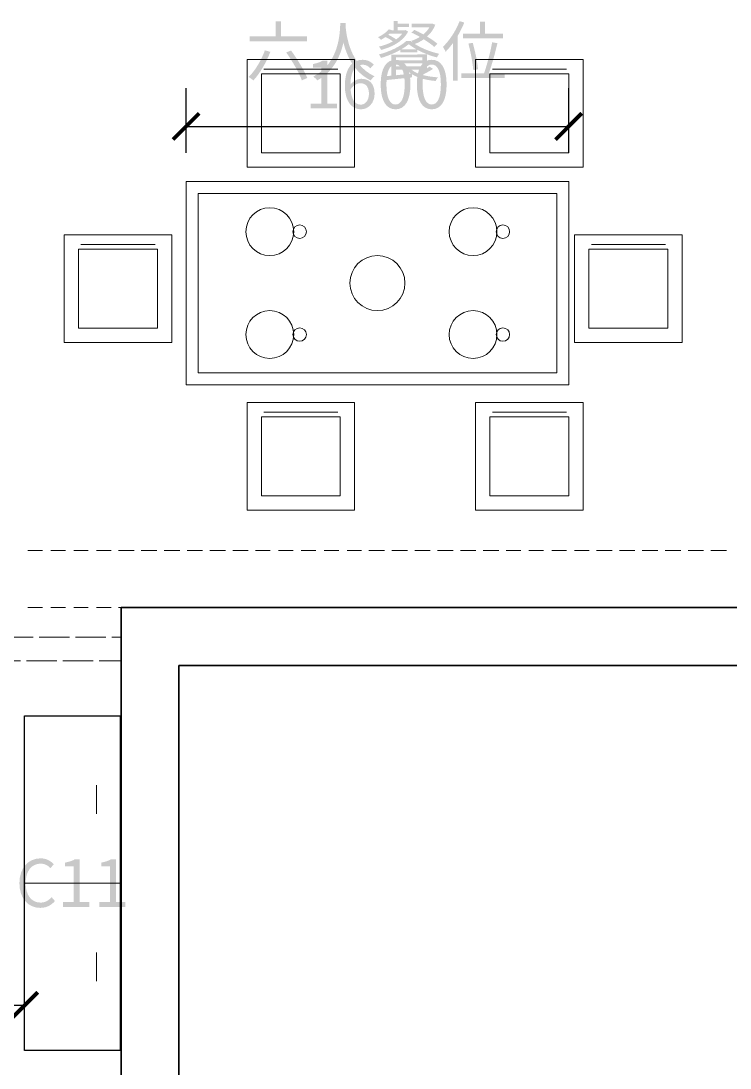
# Model space of a CAD drawing. Header units: millimetres. Extents: x -4600 to 229000, y -4300 to 19460.
# Drawn here: x 50011 to 52976, y 2445 to 6823 of the extents above; entities that cross this region are included whole.
import ezdxf

# ---------------------------------------------------------------- set-up
doc = ezdxf.new("R2010")
doc.units = ezdxf.units.MM
doc.header["$LTSCALE"] = 100
doc.linetypes.add('DASHED', pattern=[1.524, 1.27, -0.254])
for name, color, linetype, lineweight in [('A-CABINET', 32, 'Continuous', 25), ('A-DIMS', 7, 'Continuous', 13), ('A-EX-BEAM', 8, 'Continuous', 13), ('A-EX-OPENING', 8, 'DASHED', 13), ('A-EX-SERVICE', 6, 'Continuous', 13), ('A-EX-WALL', 7, 'Continuous', 35), ('A-FURN', 7, 'Continuous', 18), ('A-TEXT', 7, 'Continuous', 18), ('R2-DETAIL', 7, 'Continuous', 13)]:
    doc.layers.add(name, color=color, linetype=linetype, lineweight=lineweight)

# ---------------------------------------------------------------- blocks, each defined once
blk = doc.blocks.new('SOURCE_PROPOSED')
at = {"layer": 'A-EX-BEAM'}
for p, q in [((10040.1, 2809.2), (10101.2, 2809.2)), ((10135.6, 2809.2), (10196.8, 2809.2)), ((10231.2, 2809.2), (10292.4, 2809.2)), ((10326.8, 2809.2), (10387.9, 2809.2)), ((10418.5, 2809.2), (10483.5, 2809.2)), ((10514.1, 2809.2), (10579.1, 2809.2)), ((10609.7, 2809.2), (10674.7, 2809.2)), ((10705.3, 2809.2), (10770.3, 2809.2)), ((10800.9, 2809.2), (10865.8, 2809.2)), ((10896.4, 2809.2), (10961.4, 2809.2)), ((10992, 2809.2), (11053.2, 2809.2)), ((11087.6, 2809.2), (11148.8, 2809.2)), ((11183.2, 2809.2), (11244.3, 2809.2)), ((11278.8, 2809.2), (11339.9, 2809.2)), ((11374.3, 2809.2), (11435.5, 2809.2)), ((11466.1, 2809.2), (11531.1, 2809.2)), ((11561.7, 2809.2), (11626.7, 2809.2)), ((11657.3, 2809.2), (11722.2, 2809.2)), ((11752.8, 2809.2), (11817.8, 2809.2)), ((11848.4, 2809.2), (11913.4, 2809.2)), ((11944, 2809.2), (12009, 2809.2)), ((12039.6, 2809.2), (12100.7, 2809.2)), ((12135.2, 2809.2), (12196.3, 2809.2)), ((12230.7, 2809.2), (12291.9, 2809.2)), ((12326.3, 2809.2), (12387.5, 2809.2)), ((12418.1, 2809.2), (12483.1, 2809.2)), ((12513.7, 2809.2), (12578.6, 2809.2)), ((12609.2, 2809.2), (12674.2, 2809.2)), ((12704.8, 2809.2), (12769.8, 2809.2)), ((12800.4, 2809.2), (12865.4, 2809.2)), ((12896, 2809.2), (12961, 2809.2)), ((10040.1, 2570.8), (10101.2, 2570.8)), ((10135.6, 2570.8), (10196.8, 2570.8)), ((10231.2, 2570.8), (10292.4, 2570.8)), ((10326.8, 2570.8), (10387.9, 2570.8)), ((10418.5, 2570.8), (10483.5, 2570.8)), ((10514.1, 2570.8), (10579.1, 2570.8)), ((10609.7, 2570.8), (10674.7, 2570.8)), ((10705.3, 2570.8), (10770.3, 2570.8)), ((10800.9, 2570.8), (10865.8, 2570.8)), ((10896.4, 2570.8), (10961.4, 2570.8)), ((10992, 2570.8), (11053.2, 2570.8)), ((11087.6, 2570.8), (11148.8, 2570.8)), ((11183.2, 2570.8), (11244.3, 2570.8)), ((11278.8, 2570.8), (11339.9, 2570.8)), ((11374.3, 2570.8), (11435.5, 2570.8)), ((11466.1, 2570.8), (11531.1, 2570.8)), ((11561.7, 2570.8), (11626.7, 2570.8)), ((11657.3, 2570.8), (11722.2, 2570.8)), ((11752.8, 2570.8), (11817.8, 2570.8)), ((11848.4, 2570.8), (11913.4, 2570.8)), ((11944, 2570.8), (12009, 2570.8)), ((12039.6, 2570.8), (12100.7, 2570.8)), ((12135.2, 2570.8), (12196.3, 2570.8)), ((12230.7, 2570.8), (12291.9, 2570.8)), ((12326.3, 2570.8), (12387.5, 2570.8)), ((12418.1, 2570.8), (12483.1, 2570.8)), ((12513.7, 2570.8), (12578.6, 2570.8)), ((12609.2, 2570.8), (12674.2, 2570.8)), ((12704.8, 2570.8), (12769.8, 2570.8)), ((12800.4, 2570.8), (12865.4, 2570.8)), ((12896, 2570.8), (12961, 2570.8))]:
    blk.add_line(p, q, dxfattribs=at)
at = {"layer": 'A-EX-OPENING'}
for p, q in [((9172.2, 2447.1), (10430, 2447.1)), ((9271.6, 2347.6), (10430, 2347.6))]:
    blk.add_line(p, q, dxfattribs=at)
at = {"layer": 'A-EX-SERVICE'}
for p, q in [((10040.1, 2809.2), (10101.2, 2809.2)), ((10135.6, 2809.2), (10196.8, 2809.2)), ((10231.2, 2809.2), (10292.4, 2809.2)), ((10326.8, 2809.2), (10387.9, 2809.2)), ((10418.5, 2809.2), (10483.5, 2809.2)), ((10514.1, 2809.2), (10579.1, 2809.2)), ((10609.7, 2809.2), (10674.7, 2809.2)), ((10705.3, 2809.2), (10770.3, 2809.2)), ((10800.9, 2809.2), (10865.8, 2809.2)), ((10896.4, 2809.2), (10961.4, 2809.2)), ((10992, 2809.2), (11053.2, 2809.2)), ((11087.6, 2809.2), (11148.8, 2809.2)), ((11183.2, 2809.2), (11244.3, 2809.2)), ((11278.8, 2809.2), (11339.9, 2809.2)), ((11374.3, 2809.2), (11435.5, 2809.2)), ((11466.1, 2809.2), (11531.1, 2809.2)), ((11561.7, 2809.2), (11626.7, 2809.2)), ((11657.3, 2809.2), (11722.2, 2809.2)), ((11752.8, 2809.2), (11817.8, 2809.2)), ((11848.4, 2809.2), (11913.4, 2809.2)), ((11944, 2809.2), (12009, 2809.2)), ((12039.6, 2809.2), (12100.7, 2809.2)), ((12135.2, 2809.2), (12196.3, 2809.2)), ((12230.7, 2809.2), (12291.9, 2809.2)), ((12326.3, 2809.2), (12387.5, 2809.2)), ((12418.1, 2809.2), (12483.1, 2809.2)), ((12513.7, 2809.2), (12578.6, 2809.2)), ((12609.2, 2809.2), (12674.2, 2809.2)), ((12704.8, 2809.2), (12769.8, 2809.2)), ((12800.4, 2809.2), (12865.4, 2809.2)), ((12896, 2809.2), (12961, 2809.2)), ((10040.1, 2570.8), (10101.2, 2570.8)), ((10135.6, 2570.8), (10196.8, 2570.8)), ((10231.2, 2570.8), (10292.4, 2570.8)), ((10326.8, 2570.8), (10387.9, 2570.8)), ((10418.5, 2570.8), (10483.5, 2570.8)), ((10514.1, 2570.8), (10579.1, 2570.8)), ((10609.7, 2570.8), (10674.7, 2570.8)), ((10705.3, 2570.8), (10770.3, 2570.8)), ((10800.9, 2570.8), (10865.8, 2570.8)), ((10896.4, 2570.8), (10961.4, 2570.8)), ((10992, 2570.8), (11053.2, 2570.8)), ((11087.6, 2570.8), (11148.8, 2570.8)), ((11183.2, 2570.8), (11244.3, 2570.8)), ((11278.8, 2570.8), (11339.9, 2570.8)), ((11374.3, 2570.8), (11435.5, 2570.8)), ((11466.1, 2570.8), (11531.1, 2570.8)), ((11561.7, 2570.8), (11626.7, 2570.8)), ((11657.3, 2570.8), (11722.2, 2570.8)), ((11752.8, 2570.8), (11817.8, 2570.8)), ((11848.4, 2570.8), (11913.4, 2570.8)), ((11944, 2570.8), (12009, 2570.8)), ((12039.6, 2570.8), (12100.7, 2570.8)), ((12135.2, 2570.8), (12196.3, 2570.8)), ((12230.7, 2570.8), (12291.9, 2570.8)), ((12326.3, 2570.8), (12387.5, 2570.8)), ((12418.1, 2570.8), (12483.1, 2570.8)), ((12513.7, 2570.8), (12578.6, 2570.8)), ((12609.2, 2570.8), (12674.2, 2570.8)), ((12704.8, 2570.8), (12769.8, 2570.8)), ((12800.4, 2570.8), (12865.4, 2570.8)), ((12896, 2570.8), (12961, 2570.8))]:
    blk.add_line(p, q, dxfattribs=at)
at = {"layer": 'A-EX-WALL'}
for p, q in [((10430, 2470), (10430, 2570.8)), ((10430, 2570.8), (14020, 2570.8)), ((10430, 2470), (10430, 0)), ((14257, 2328.5), (10670.9, 2328.5)), ((10670.9, 2328.5), (10670.9, -240.9))]:
    blk.add_line(p, q, dxfattribs=at)
blk = doc.blocks.new('FURNITURE_DESIGN')
at = {"layer": 'A-TEXT'}
for points in [[(11075.9, 5021.3), (11075.9, 4958.3), (10967.8, 4958.3), (10967.8, 4937.3), (11207.6, 4937.3), (11207.6, 4958.3), (11097.7, 4958.3), (11097.7, 5021.3), (11075.9, 5021.3)], [(11859.5, 4969), (11859.5, 4949.6), (12026.2, 4949.6), (12026.2, 4969), (11950.9, 4969), (11950.9, 5019.4), (11930.4, 5019.4), (11930.4, 4969), (11859.5, 4969)]]:
    blk.add_hatch(color=256, dxfattribs=at).paths.add_polyline_path(points)
h = blk.add_hatch(color=256, dxfattribs=at)
edge = h.paths.add_edge_path()
edge.add_spline(control_points=[(11346.2, 5014.2), (11344.6, 4978.2), (11344.6, 4847), (11233, 4790)], knot_values=[0, 0, 0, 0, 1, 1, 1, 1], degree=3, periodic=0)
edge.add_spline(control_points=[(11233, 4790), (11239.6, 4785.6), (11246.1, 4779.3), (11249.7, 4774.1)], knot_values=[0, 0, 0, 0, 1, 1, 1, 1], degree=3, periodic=0)
edge.add_spline(control_points=[(11249.7, 4774.1), (11319.2, 4811.8), (11347.3, 4877.8), (11359.3, 4932.9)], knot_values=[0, 0, 0, 0, 1, 1, 1, 1], degree=3, periodic=0)
edge.add_spline(control_points=[(11359.3, 4932.9), (11372.7, 4877.8), (11403.3, 4808), (11473.7, 4774.1)], knot_values=[0, 0, 0, 0, 1, 1, 1, 1], degree=3, periodic=0)
edge.add_spline(control_points=[(11473.7, 4774.1), (11476.9, 4779.6), (11483.2, 4786.7), (11489.5, 4791.3)], knot_values=[0, 0, 0, 0, 1, 1, 1, 1], degree=3, periodic=0)
edge.add_spline(control_points=[(11489.5, 4791.3), (11385.3, 4838.8), (11370.8, 4966.8), (11368.3, 5002)], knot_values=[0, 0, 0, 0, 1, 1, 1, 1], degree=3, periodic=0)
edge.add_line((11368.3, 5002), (11369.2, 5014.2))
edge.add_line((11369.2, 5014.2), (11346.2, 5014.2))
h = blk.add_hatch(color=256, dxfattribs=at)
edge = h.paths.add_edge_path()
edge.add_spline(control_points=[(11643.9, 4974.4), (11655.1, 4969), (11667.1, 4962.7), (11678.9, 4955.9)], knot_values=[0, 0, 0, 0, 1, 1, 1, 1], degree=3, periodic=0)
edge.add_spline(control_points=[(11678.9, 4955.9), (11667.7, 4948.8), (11655.4, 4943.3), (11643.1, 4939.5)], knot_values=[0, 0, 0, 0, 1, 1, 1, 1], degree=3, periodic=0)
edge.add_spline(control_points=[(11643.1, 4939.5), (11645, 4937.6), (11647.2, 4934.8), (11649.1, 4932.1)], knot_values=[0, 0, 0, 0, 1, 1, 1, 1], degree=3, periodic=0)
edge.add_line((11649.1, 4932.1), (11639.6, 4939.5))
edge.add_line((11639.6, 4939.5), (11622.6, 4939.5))
edge.add_spline(control_points=[(11622.6, 4939.5), (11599.2, 4916.6), (11553.6, 4894.7), (11507.5, 4882.5)], knot_values=[0, 0, 0, 0, 1, 1, 1, 1], degree=3, periodic=0)
edge.add_spline(control_points=[(11507.5, 4882.5), (11510.8, 4878.4), (11514.9, 4872.1), (11516.5, 4868)], knot_values=[0, 0, 0, 0, 1, 1, 1, 1], degree=3, periodic=0)
edge.add_spline(control_points=[(11516.5, 4868), (11545.2, 4876.5), (11574.1, 4888.5), (11597.5, 4901.8)], knot_values=[0, 0, 0, 0, 1, 1, 1, 1], degree=3, periodic=0)
edge.add_line((11597.5, 4901.8), (11597.5, 4891.7))
edge.add_line((11597.5, 4891.7), (11668.5, 4891.7))
edge.add_line((11668.5, 4891.7), (11668.5, 4901.8))
edge.add_spline(control_points=[(11668.5, 4901.8), (11694.1, 4888.2), (11723.9, 4876.7), (11750.1, 4870.2)], knot_values=[0, 0, 0, 0, 1, 1, 1, 1], degree=3, periodic=0)
edge.add_spline(control_points=[(11750.1, 4870.2), (11752.2, 4874.5), (11756.3, 4881.4), (11759.9, 4885.5)], knot_values=[0, 0, 0, 0, 1, 1, 1, 1], degree=3, periodic=0)
edge.add_spline(control_points=[(11759.9, 4885.5), (11725.8, 4892.8), (11687.6, 4907.3), (11657.8, 4926.4)], knot_values=[0, 0, 0, 0, 1, 1, 1, 1], degree=3, periodic=0)
edge.add_spline(control_points=[(11657.8, 4926.4), (11670.7, 4931.3), (11683.5, 4937.8), (11695, 4946)], knot_values=[0, 0, 0, 0, 1, 1, 1, 1], degree=3, periodic=0)
edge.add_spline(control_points=[(11695, 4946), (11713, 4934.8), (11729.1, 4923.4), (11739.4, 4913.8)], knot_values=[0, 0, 0, 0, 1, 1, 1, 1], degree=3, periodic=0)
edge.add_line((11739.4, 4913.8), (11752.2, 4927.2))
edge.add_spline(control_points=[(11752.2, 4927.2), (11741.9, 4936.5), (11726.3, 4947.1), (11709.1, 4957.5)], knot_values=[0, 0, 0, 0, 1, 1, 1, 1], degree=3, periodic=0)
edge.add_spline(control_points=[(11709.1, 4957.5), (11723.6, 4970.6), (11735.9, 4987), (11743.2, 5006.6)], knot_values=[0, 0, 0, 0, 1, 1, 1, 1], degree=3, periodic=0)
edge.add_line((11743.2, 5006.6), (11731.2, 5011.8))
edge.add_line((11731.2, 5011.8), (11728.2, 5011))
edge.add_line((11728.2, 5011), (11644.5, 5011))
edge.add_line((11644.5, 5011), (11644.5, 4996))
edge.add_line((11644.5, 4996), (11719, 4996))
edge.add_spline(control_points=[(11719, 4996), (11712.4, 4984.8), (11703.7, 4975), (11693.6, 4966.5)], knot_values=[0, 0, 0, 0, 1, 1, 1, 1], degree=3, periodic=0)
edge.add_spline(control_points=[(11693.6, 4966.5), (11680.8, 4973.6), (11667.7, 4980.1), (11655.7, 4985.6)], knot_values=[0, 0, 0, 0, 1, 1, 1, 1], degree=3, periodic=0)
edge.add_line((11655.7, 4985.6), (11643.9, 4974.4))
edge = h.paths.add_edge_path(flags=0)
edge.add_spline(control_points=[(11548.7, 4987.8), (11538.6, 4974.7), (11521.4, 4963), (11504, 4954.8)], knot_values=[0, 0, 0, 0, 1, 1, 1, 1], degree=3, periodic=0)
edge.add_spline(control_points=[(11504, 4954.8), (11507.8, 4952.3), (11514, 4946.9), (11516.5, 4943.9)], knot_values=[0, 0, 0, 0, 1, 1, 1, 1], degree=3, periodic=0)
edge.add_spline(control_points=[(11516.5, 4943.9), (11522.8, 4947.1), (11529.1, 4951.2), (11535.1, 4955.6)], knot_values=[0, 0, 0, 0, 1, 1, 1, 1], degree=3, periodic=0)
edge.add_spline(control_points=[(11535.1, 4955.6), (11546, 4950.4), (11558, 4943.3), (11566.4, 4937.3)], knot_values=[0, 0, 0, 0, 1, 1, 1, 1], degree=3, periodic=0)
edge.add_spline(control_points=[(11566.4, 4937.3), (11548.2, 4927.2), (11527.7, 4919.8), (11507.5, 4915.5)], knot_values=[0, 0, 0, 0, 1, 1, 1, 1], degree=3, periodic=0)
edge.add_spline(control_points=[(11507.5, 4915.5), (11510.8, 4911.9), (11515.1, 4905.7), (11517.1, 4901.6)], knot_values=[0, 0, 0, 0, 1, 1, 1, 1], degree=3, periodic=0)
edge.add_spline(control_points=[(11517.1, 4901.6), (11562.3, 4913.3), (11609.3, 4937.3), (11630, 4978.2)], knot_values=[0, 0, 0, 0, 1, 1, 1, 1], degree=3, periodic=0)
edge.add_line((11630, 4978.2), (11618.8, 4984.5))
edge.add_line((11618.8, 4984.5), (11615.6, 4983.7))
edge.add_line((11615.6, 4983.7), (11586.6, 4983.7))
edge.add_line((11586.6, 4983.7), (11586.6, 4997.3))
edge.add_line((11586.6, 4997.3), (11633.6, 4997.3))
edge.add_line((11633.6, 4997.3), (11633.6, 5011))
edge.add_line((11633.6, 5011), (11586.6, 5011))
edge.add_line((11586.6, 5011), (11586.6, 5022.7))
edge.add_line((11586.6, 5022.7), (11569.2, 5022.7))
edge.add_line((11569.2, 5022.7), (11569.2, 4983.7))
edge.add_line((11569.2, 4983.7), (11562.9, 4983.7))
edge.add_line((11562.9, 4983.7), (11548.7, 4987.8))
edge = h.paths.add_edge_path(flags=0)
edge.add_spline(control_points=[(11605.5, 4970), (11598.6, 4960.8), (11589.9, 4952.6), (11579.8, 4945.5)], knot_values=[0, 0, 0, 0, 1, 1, 1, 1], degree=3, periodic=0)
edge.add_spline(control_points=[(11579.8, 4945.5), (11571.3, 4952), (11558.3, 4959.4), (11546.5, 4964.6)], knot_values=[0, 0, 0, 0, 1, 1, 1, 1], degree=3, periodic=0)
edge.add_line((11546.5, 4964.6), (11552.2, 4970))
edge.add_line((11552.2, 4970), (11605.5, 4970))
edge = h.paths.add_edge_path(flags=0)
edge.add_spline(control_points=[(11632.2, 4925.6), (11641.2, 4918.2), (11652.1, 4911.1), (11664.1, 4904.3)], knot_values=[0, 0, 0, 0, 1, 1, 1, 1], degree=3, periodic=0)
edge.add_line((11664.1, 4904.3), (11601.9, 4904.3))
edge.add_spline(control_points=[(11601.9, 4904.3), (11613.6, 4911.1), (11624, 4918.5), (11632.2, 4925.6)], knot_values=[0, 0, 0, 0, 1, 1, 1, 1], degree=3, periodic=0)
h = blk.add_hatch(color=256, dxfattribs=at)
edge = h.paths.add_edge_path()
edge.add_spline(control_points=[(11845.3, 5021.9), (11829.2, 4980.7), (11802.7, 4940.3), (11775.2, 4914.4)], knot_values=[0, 0, 0, 0, 1, 1, 1, 1], degree=3, periodic=0)
edge.add_spline(control_points=[(11775.2, 4914.4), (11778.7, 4909.5), (11784.7, 4898.8), (11786.6, 4893.9)], knot_values=[0, 0, 0, 0, 1, 1, 1, 1], degree=3, periodic=0)
edge.add_spline(control_points=[(11786.6, 4893.9), (11797, 4904.3), (11807.1, 4916.3), (11816.9, 4929.7)], knot_values=[0, 0, 0, 0, 1, 1, 1, 1], degree=3, periodic=0)
edge.add_line((11816.9, 4929.7), (11816.9, 4772.5))
edge.add_line((11816.9, 4772.5), (11836.6, 4772.5))
edge.add_line((11836.6, 4772.5), (11836.6, 4959.4))
edge.add_spline(control_points=[(11836.6, 4959.4), (11847.2, 4977.4), (11857, 4996.5), (11864.7, 5015.9)], knot_values=[0, 0, 0, 0, 1, 1, 1, 1], degree=3, periodic=0)
edge.add_line((11864.7, 5015.9), (11845.3, 5021.9))
h = blk.add_hatch(color=256, dxfattribs=at)
edge = h.paths.add_edge_path()
edge.add_line((11852.7, 4803.9), (11852.7, 4784.5))
edge.add_line((11852.7, 4784.5), (12033, 4784.5))
edge.add_line((12033, 4784.5), (12033, 4803.9))
edge.add_line((12033, 4803.9), (11967.3, 4803.9))
edge.add_spline(control_points=[(11967.3, 4803.9), (11979.8, 4838), (11994, 4889.3), (12003.5, 4929.7)], knot_values=[0, 0, 0, 0, 1, 1, 1, 1], degree=3, periodic=0)
edge.add_line((12003.5, 4929.7), (11981.4, 4933.5))
edge.add_spline(control_points=[(11981.4, 4933.5), (11974.4, 4894.2), (11959.9, 4838.5), (11947.3, 4803.9)], knot_values=[0, 0, 0, 0, 1, 1, 1, 1], degree=3, periodic=0)
edge.add_line((11947.3, 4803.9), (11852.7, 4803.9))
edge = h.paths.add_edge_path(flags=0)
edge.add_spline(control_points=[(11881.9, 4928), (11891.9, 4891.7), (11900.4, 4844.3), (11902.3, 4816.7)], knot_values=[0, 0, 0, 0, 1, 1, 1, 1], degree=3, periodic=0)
edge.add_line((11902.3, 4816.7), (11922.2, 4821.1))
edge.add_spline(control_points=[(11922.2, 4821.1), (11920.1, 4848.1), (11910.5, 4895), (11900.1, 4931.3)], knot_values=[0, 0, 0, 0, 1, 1, 1, 1], degree=3, periodic=0)
edge.add_line((11900.1, 4931.3), (11881.9, 4928))
h = blk.add_hatch(color=256, dxfattribs=at)
edge = h.paths.add_edge_path()
edge.add_spline(control_points=[(11030.8, 4899.6), (11015.6, 4857.6), (10990.4, 4815.1), (10962.9, 4788.3)], knot_values=[0, 0, 0, 0, 1, 1, 1, 1], degree=3, periodic=0)
edge.add_spline(control_points=[(10962.9, 4788.3), (10968.3, 4785.1), (10978.4, 4778), (10982.8, 4774.1)], knot_values=[0, 0, 0, 0, 1, 1, 1, 1], degree=3, periodic=0)
edge.add_spline(control_points=[(10982.8, 4774.1), (11009.8, 4803.1), (11036.3, 4848.1), (11053.7, 4893.6)], knot_values=[0, 0, 0, 0, 1, 1, 1, 1], degree=3, periodic=0)
edge.add_line((11053.7, 4893.6), (11030.8, 4899.6))
h = blk.add_hatch(color=256, dxfattribs=at)
edge = h.paths.add_edge_path()
edge.add_spline(control_points=[(11120.1, 4890.9), (11146, 4854.4), (11174.6, 4804.7), (11185.5, 4774.4)], knot_values=[0, 0, 0, 0, 1, 1, 1, 1], degree=3, periodic=0)
edge.add_line((11185.5, 4774.4), (11208.2, 4784.2))
edge.add_spline(control_points=[(11208.2, 4784.2), (11195.9, 4815.3), (11166.4, 4863.4), (11140.2, 4899.1)], knot_values=[0, 0, 0, 0, 1, 1, 1, 1], degree=3, periodic=0)
edge.add_line((11140.2, 4899.1), (11120.1, 4890.9))
h = blk.add_hatch(color=256, dxfattribs=at)
edge = h.paths.add_edge_path()
edge.add_line((11529.3, 4791.1), (11531.8, 4774.7))
edge.add_spline(control_points=[(11531.8, 4774.7), (11562.1, 4778), (11605.2, 4782.6), (11646.4, 4786.7)], knot_values=[0, 0, 0, 0, 1, 1, 1, 1], degree=3, periodic=0)
edge.add_line((11646.4, 4786.7), (11646.4, 4799.5))
edge.add_spline(control_points=[(11646.4, 4799.5), (11671.5, 4784), (11706.1, 4775.2), (11744.9, 4771.7)], knot_values=[0, 0, 0, 0, 1, 1, 1, 1], degree=3, periodic=0)
edge.add_spline(control_points=[(11744.9, 4771.7), (11747.3, 4776.3), (11751.4, 4783.1), (11755.3, 4787)], knot_values=[0, 0, 0, 0, 1, 1, 1, 1], degree=3, periodic=0)
edge.add_spline(control_points=[(11755.3, 4787), (11731, 4788.3), (11708.3, 4791.9), (11688.7, 4797.3)], knot_values=[0, 0, 0, 0, 1, 1, 1, 1], degree=3, periodic=0)
edge.add_spline(control_points=[(11688.7, 4797.3), (11703.7, 4804.4), (11720.6, 4813.4), (11734.2, 4822.2)], knot_values=[0, 0, 0, 0, 1, 1, 1, 1], degree=3, periodic=0)
edge.add_line((11734.2, 4822.2), (11719.5, 4831.7))
edge.add_line((11719.5, 4831.7), (11709.1, 4824.6))
edge.add_line((11709.1, 4824.6), (11709.1, 4882.5))
edge.add_line((11709.1, 4882.5), (11570.5, 4882.2))
edge.add_line((11570.5, 4882.2), (11559.9, 4882.2))
edge.add_line((11559.9, 4882.2), (11559.9, 4793.8))
edge.add_line((11559.9, 4793.8), (11529.3, 4791.1))
h.paths.add_polyline_path([(11579.5, 4832.3), (11579.5, 4845.9), (11689.5, 4845.9), (11689.5, 4832.3), (11579.5, 4832.3)], flags=0)
edge = h.paths.add_edge_path(flags=0)
edge.add_line((11579.5, 4819.4), (11622.9, 4819.4))
edge.add_spline(control_points=[(11622.9, 4819.4), (11628.1, 4812.9), (11634.7, 4807.2), (11642.3, 4802)], knot_values=[0, 0, 0, 0, 1, 1, 1, 1], degree=3, periodic=0)
edge.add_line((11642.3, 4802), (11579.5, 4795.7))
edge.add_line((11579.5, 4795.7), (11579.5, 4819.4))
h.paths.add_polyline_path([(11579.5, 4869.9), (11689.5, 4869.9), (11689.5, 4857.4), (11579.5, 4857.4), (11579.5, 4869.9)], flags=0)
edge = h.paths.add_edge_path(flags=0)
edge.add_spline(control_points=[(11701.2, 4819.4), (11691.7, 4813.7), (11681, 4807.7), (11671.8, 4803.1)], knot_values=[0, 0, 0, 0, 1, 1, 1, 1], degree=3, periodic=0)
edge.add_spline(control_points=[(11671.8, 4803.1), (11660.6, 4807.7), (11651, 4812.9), (11643.7, 4819.4)], knot_values=[0, 0, 0, 0, 1, 1, 1, 1], degree=3, periodic=0)
edge.add_line((11643.7, 4819.4), (11701.2, 4819.4))
h = blk.add_hatch(color=256, dxfattribs=at)
edge = h.paths.add_edge_path()
edge.add_spline(control_points=[(10091.4, 1314.7), (10117.3, 1314.7), (10136.9, 1325.1), (10152.8, 1343.3)], knot_values=[0, 0, 0, 0, 1, 1, 1, 1], degree=3, periodic=0)
edge.add_line((10152.8, 1343.3), (10138.9, 1359.4))
edge.add_spline(control_points=[(10138.9, 1359.4), (10126, 1345.2), (10111.6, 1336.8), (10092.5, 1336.8), (10054.3, 1336.8), (10030.3, 1368.4), (10030.3, 1418.9), (10030.3, 1468.8), (10055.6, 1499.7), (10093.3, 1499.7), (10110.5, 1499.7), (10123.6, 1492), (10134.2, 1480.9)], knot_values=[0, 0, 0, 0, 1, 1, 1, 2, 2, 2, 3, 3, 3, 4, 4, 4, 4], degree=3, periodic=0)
edge.add_line((10134.2, 1480.9), (10147.9, 1497.2))
edge.add_spline(control_points=[(10147.9, 1497.2), (10136.4, 1510), (10117.3, 1521.8), (10093, 1521.8), (10042.3, 1521.8), (10004.3, 1482.8), (10004.3, 1418.1), (10004.3, 1353.2), (10041.5, 1314.7), (10091.4, 1314.7)], knot_values=[0, 0, 0, 0, 1, 1, 1, 2, 2, 2, 3, 3, 3, 3], degree=3, periodic=0)
h = blk.add_hatch(color=256, dxfattribs=at)
edge = h.paths.add_edge_path()
edge.add_line((10186.6, 1318.2), (10296.3, 1318.2))
edge.add_line((10296.3, 1318.2), (10296.3, 1339))
edge.add_line((10296.3, 1339), (10256.2, 1339))
edge.add_line((10256.2, 1339), (10256.2, 1518.2))
edge.add_line((10256.2, 1518.2), (10237.1, 1518.2))
edge.add_spline(control_points=[(10237.1, 1518.2), (10226.2, 1512), (10213.3, 1507.3), (10195.6, 1504)], knot_values=[0, 0, 0, 0, 1, 1, 1, 1], degree=3, periodic=0)
edge.add_line((10195.6, 1504), (10195.6, 1488.2))
edge.add_line((10195.6, 1488.2), (10231.4, 1488.2))
edge.add_line((10231.4, 1488.2), (10231.4, 1339))
edge.add_line((10231.4, 1339), (10186.6, 1339))
edge.add_line((10186.6, 1339), (10186.6, 1318.2))
h = blk.add_hatch(color=256, dxfattribs=at)
edge = h.paths.add_edge_path()
edge.add_line((10338, 1318.2), (10447.7, 1318.2))
edge.add_line((10447.7, 1318.2), (10447.7, 1339))
edge.add_line((10447.7, 1339), (10407.6, 1339))
edge.add_line((10407.6, 1339), (10407.6, 1518.2))
edge.add_line((10407.6, 1518.2), (10388.5, 1518.2))
edge.add_spline(control_points=[(10388.5, 1518.2), (10377.6, 1512), (10364.8, 1507.3), (10347, 1504)], knot_values=[0, 0, 0, 0, 1, 1, 1, 1], degree=3, periodic=0)
edge.add_line((10347, 1504), (10347, 1488.2))
edge.add_line((10347, 1488.2), (10382.8, 1488.2))
edge.add_line((10382.8, 1488.2), (10382.8, 1339))
edge.add_line((10382.8, 1339), (10338, 1339))
edge.add_line((10338, 1339), (10338, 1318.2))
at = {"layer": 'A-CABINET'}
blk.add_lwpolyline([(10026, 2118.2), (10426, 2118.2), (10426, 718.2), (10026, 718.2)], close=True, dxfattribs=at)
at = {"layer": 'A-FURN'}
for points in [[(10956.3, 4861.6), (11406.3, 4861.6), (11406.3, 4411.6), (10956.3, 4411.6)], [(11912.1, 4861.6), (12362.1, 4861.6), (12362.1, 4411.6), (11912.1, 4411.6)], [(10701.4, 4351.7), (12301.4, 4351.7), (12301.4, 3501.7), (10701.4, 3501.7)], [(10751.4, 4301.7), (12251.4, 4301.7), (12251.4, 3551.7), (10751.4, 3551.7)], [(10191.7, 4128.6), (10641.7, 4128.6), (10641.7, 3678.6), (10191.7, 3678.6)], [(12326.3, 4128.6), (12776.3, 4128.6), (12776.3, 3678.6), (12326.3, 3678.6)], [(10956.3, 3427.5), (11406.3, 3427.5), (11406.3, 2977.5), (10956.3, 2977.5)], [(11912.1, 3427.5), (12362.1, 3427.5), (12362.1, 2977.5), (11912.1, 2977.5)]]:
    blk.add_lwpolyline(points, close=True, dxfattribs=at)
at = {"layer": 'R2-DETAIL'}
for p, q in [((11026.3, 4821.6), (11336.3, 4821.6)), ((11982.1, 4821.6), (12292.1, 4821.6)), ((10261.7, 4088.6), (10571.7, 4088.6)), ((12396.3, 4088.6), (12706.3, 4088.6)), ((11026.3, 3387.5), (11336.3, 3387.5)), ((11982.1, 3387.5), (12292.1, 3387.5)), ((10326, 1708.2), (10326, 1828.2)), ((10026, 1418.2), (10426, 1418.2)), ((10326, 1008.2), (10326, 1128.2))]:
    blk.add_line(p, q, dxfattribs=at)
for points in [[(11016.3, 4471.6), (11346.3, 4471.6), (11346.3, 4801.6), (11016.3, 4801.6)], [(11972.1, 4471.6), (12302.1, 4471.6), (12302.1, 4801.6), (11972.1, 4801.6)], [(10251.7, 3738.6), (10581.7, 3738.6), (10581.7, 4068.6), (10251.7, 4068.6)], [(12386.3, 3738.6), (12716.3, 3738.6), (12716.3, 4068.6), (12386.3, 4068.6)], [(11016.3, 3037.5), (11346.3, 3037.5), (11346.3, 3367.5), (11016.3, 3367.5)], [(11972.1, 3037.5), (12302.1, 3037.5), (12302.1, 3367.5), (11972.1, 3367.5)]]:
    blk.add_lwpolyline(points, close=True, dxfattribs=at)
for centre, radius in [((11051.4, 4141.7), 100), ((11901.4, 4141.7), 100), ((11176.4, 4141.7), 28), ((12026.4, 4141.7), 28), ((11501.4, 3926.7), 115), ((11051.4, 3711.7), 100), ((11901.4, 3711.7), 100), ((11176.4, 3711.7), 28), ((12026.4, 3711.7), 28)]:
    blk.add_circle(centre, radius, dxfattribs=at)
blk = doc.blocks.new('_ARCHTICK')
at = {"color": 0, "linetype": 'BYBLOCK', "const_width": 0.15}
blk.add_lwpolyline([(-0.5, -0.5), (0.5, 0.5)], dxfattribs=at)
blk = doc.blocks.new('*D23')
at = {"layer": 'A-DIMS'}
h = blk.add_hatch(color=256, dxfattribs=at)
edge = h.paths.add_edge_path()
edge.add_spline(control_points=[(11432.1, 4653.2), (11463.2, 4653.2), (11489.7, 4679.4), (11489.7, 4718.1), (11489.7, 4760.1), (11467.9, 4780.9), (11434.1, 4780.9), (11418.5, 4780.9), (11401, 4771.8), (11388.8, 4756.8)], knot_values=[0, 0, 0, 0, 1, 1, 1, 2, 2, 2, 3, 3, 3, 3], degree=3, periodic=0)
edge.add_spline(control_points=[(11388.8, 4756.8), (11389.9, 4818.8), (11412.5, 4839.8), (11440.3, 4839.8), (11452.3, 4839.8), (11464.3, 4833.8), (11472, 4824.5)], knot_values=[0, 0, 0, 0, 1, 1, 1, 2, 2, 2, 2], degree=3, periodic=0)
edge.add_line((11472, 4824.5), (11486.2, 4839.8))
edge.add_spline(control_points=[(11486.2, 4839.8), (11475, 4851.8), (11460, 4860.3), (11439.2, 4860.3), (11400.5, 4860.3), (11365.3, 4830.5), (11365.3, 4752.2), (11365.3, 4686.2), (11393.9, 4653.2), (11432.1, 4653.2)], knot_values=[0, 0, 0, 0, 1, 1, 1, 2, 2, 2, 3, 3, 3, 3], degree=3, periodic=0)
edge = h.paths.add_edge_path(flags=0)
edge.add_spline(control_points=[(11389.3, 4736.9), (11402.4, 4755.5), (11417.7, 4762.3), (11430, 4762.3), (11454.2, 4762.3), (11466, 4745.1), (11466, 4718.1), (11466, 4690.8), (11451.2, 4672.8), (11432.1, 4672.8), (11407, 4672.8), (11392, 4695.5), (11389.3, 4736.9)], knot_values=[0, 0, 0, 0, 1, 1, 1, 2, 2, 2, 3, 3, 3, 4, 4, 4, 4], degree=3, periodic=0)
h = blk.add_hatch(color=256, dxfattribs=at)
edge = h.paths.add_edge_path()
edge.add_spline(control_points=[(11577.3, 4653.2), (11615.2, 4653.2), (11639.5, 4687.5), (11639.5, 4757.4), (11639.5, 4826.7), (11615.2, 4860.3), (11577.3, 4860.3), (11539.1, 4860.3), (11515.1, 4826.7), (11515.1, 4757.4), (11515.1, 4687.5), (11539.1, 4653.2), (11577.3, 4653.2)], knot_values=[0, 0, 0, 0, 1, 1, 1, 2, 2, 2, 3, 3, 3, 4, 4, 4, 4], degree=3, periodic=0)
edge = h.paths.add_edge_path(flags=0)
edge.add_spline(control_points=[(11577.3, 4673.3), (11554.7, 4673.3), (11539.1, 4698.7), (11539.1, 4757.4), (11539.1, 4815.8), (11554.7, 4840.6), (11577.3, 4840.6), (11599.9, 4840.6), (11615.5, 4815.8), (11615.5, 4757.4), (11615.5, 4698.7), (11599.9, 4673.3), (11577.3, 4673.3)], knot_values=[0, 0, 0, 0, 1, 1, 1, 2, 2, 2, 3, 3, 3, 4, 4, 4, 4], degree=3, periodic=0)
h = blk.add_hatch(color=256, dxfattribs=at)
edge = h.paths.add_edge_path()
edge.add_spline(control_points=[(11728.7, 4653.2), (11766.7, 4653.2), (11790.9, 4687.5), (11790.9, 4757.4), (11790.9, 4826.7), (11766.7, 4860.3), (11728.7, 4860.3), (11690.5, 4860.3), (11666.5, 4826.7), (11666.5, 4757.4), (11666.5, 4687.5), (11690.5, 4653.2), (11728.7, 4653.2)], knot_values=[0, 0, 0, 0, 1, 1, 1, 2, 2, 2, 3, 3, 3, 4, 4, 4, 4], degree=3, periodic=0)
edge = h.paths.add_edge_path(flags=0)
edge.add_spline(control_points=[(11728.7, 4673.3), (11706.1, 4673.3), (11690.5, 4698.7), (11690.5, 4757.4), (11690.5, 4815.8), (11706.1, 4840.6), (11728.7, 4840.6), (11751.4, 4840.6), (11766.9, 4815.8), (11766.9, 4757.4), (11766.9, 4698.7), (11751.4, 4673.3), (11728.7, 4673.3)], knot_values=[0, 0, 0, 0, 1, 1, 1, 2, 2, 2, 3, 3, 3, 4, 4, 4, 4], degree=3, periodic=0)
h = blk.add_hatch(color=256, dxfattribs=at)
edge = h.paths.add_edge_path()
edge.add_line((11222.6, 4656.7), (11332.3, 4656.7))
edge.add_line((11332.3, 4656.7), (11332.3, 4677.4))
edge.add_line((11332.3, 4677.4), (11292.2, 4677.4))
edge.add_line((11292.2, 4677.4), (11292.2, 4856.7))
edge.add_line((11292.2, 4856.7), (11273.1, 4856.7))
edge.add_spline(control_points=[(11273.1, 4856.7), (11262.2, 4850.4), (11249.3, 4845.8), (11231.6, 4842.5)], knot_values=[0, 0, 0, 0, 1, 1, 1, 1], degree=3, periodic=0)
edge.add_line((11231.6, 4842.5), (11231.6, 4826.7))
edge.add_line((11231.6, 4826.7), (11267.3, 4826.7))
edge.add_line((11267.3, 4826.7), (11267.3, 4677.4))
edge.add_line((11267.3, 4677.4), (11222.6, 4677.4))
edge.add_line((11222.6, 4677.4), (11222.6, 4656.7))
for p, q in [((10701.4, 4471.7), (10701.4, 4741.7)), ((12301.4, 4471.7), (12301.4, 4741.7)), ((10701.4, 4581.7), (12301.4, 4581.7))]:
    blk.add_line(p, q)
at = {"layer": 'Defpoints'}
for p in [(10701.4, 4581.7), (10701.4, 4351.7), (12301.4, 4351.7)]:
    blk.add_point(p, dxfattribs=at)
at = {"layer": 'A-DIMS', "xscale": 110, "yscale": 110, "rotation": 180}
blk.add_blockref('_ARCHTICK', (10701.4, 4581.7), dxfattribs=at)
at = {"layer": 'A-DIMS', "xscale": 110, "yscale": 110}
blk.add_blockref('_ARCHTICK', (12301.4, 4581.7), dxfattribs=at)
blk = doc.blocks.new('*D24')
at = {"layer": 'A-DIMS'}
h = blk.add_hatch(color=256, dxfattribs=at)
edge = h.paths.add_edge_path()
edge.add_line((9047.7, 982.5), (9157.4, 982.5))
edge.add_line((9157.4, 982.5), (9157.4, 1003.2))
edge.add_line((9157.4, 1003.2), (9117.2, 1003.2))
edge.add_line((9117.2, 1003.2), (9117.2, 1182.5))
edge.add_line((9117.2, 1182.5), (9098.1, 1182.5))
edge.add_spline(control_points=[(9098.1, 1182.5), (9087.2, 1176.2), (9074.4, 1171.5), (9056.7, 1168.3)], knot_values=[0, 0, 0, 0, 1, 1, 1, 1], degree=3, periodic=0)
edge.add_line((9056.7, 1168.3), (9056.7, 1152.4))
edge.add_line((9056.7, 1152.4), (9092.4, 1152.4))
edge.add_line((9092.4, 1152.4), (9092.4, 1003.2))
edge.add_line((9092.4, 1003.2), (9047.7, 1003.2))
edge.add_line((9047.7, 1003.2), (9047.7, 982.5))
h = blk.add_hatch(color=256, dxfattribs=at)
edge = h.paths.add_edge_path()
edge.add_spline(control_points=[(9246.8, 978.9), (9282.6, 978.9), (9311.2, 1000.2), (9311.2, 1035.9), (9311.2, 1063.5), (9292.4, 1081), (9269, 1086.7)], knot_values=[0, 0, 0, 0, 1, 1, 1, 2, 2, 2, 2], degree=3, periodic=0)
edge.add_line((9269, 1086.7), (9269, 1088))
edge.add_spline(control_points=[(9269, 1088), (9290.2, 1095.4), (9304.4, 1111.8), (9304.4, 1136.1), (9304.4, 1167.7), (9279.9, 1186), (9246, 1186), (9223.1, 1186), (9205.4, 1175.9), (9190.4, 1162.3)], knot_values=[0, 0, 0, 0, 1, 1, 1, 2, 2, 2, 3, 3, 3, 3], degree=3, periodic=0)
edge.add_line((9190.4, 1162.3), (9203.7, 1146.4))
edge.add_spline(control_points=[(9203.7, 1146.4), (9215.2, 1157.9), (9229.1, 1165.8), (9245.2, 1165.8), (9266.2, 1165.8), (9279, 1153.3), (9279, 1134.2), (9279, 1112.6), (9265.1, 1096), (9223.7, 1096)], knot_values=[0, 0, 0, 0, 1, 1, 1, 2, 2, 2, 3, 3, 3, 3], degree=3, periodic=0)
edge.add_line((9223.7, 1096), (9223.7, 1076.9))
edge.add_spline(control_points=[(9223.7, 1076.9), (9270, 1076.9), (9285.9, 1061), (9285.9, 1036.7), (9285.9, 1013.8), (9269.2, 999.6), (9245.2, 999.6), (9222.6, 999.6), (9207.6, 1010.6), (9195.8, 1022.6)], knot_values=[0, 0, 0, 0, 1, 1, 1, 2, 2, 2, 3, 3, 3, 3], degree=3, periodic=0)
edge.add_line((9195.8, 1022.6), (9183, 1006.5))
edge.add_spline(control_points=[(9183, 1006.5), (9196.1, 992), (9215.7, 978.9), (9246.8, 978.9)], knot_values=[0, 0, 0, 0, 1, 1, 1, 1], degree=3, periodic=0)
h = blk.add_hatch(color=256, dxfattribs=at)
edge = h.paths.add_edge_path()
edge.add_spline(control_points=[(9390.6, 978.9), (9428, 978.9), (9463.2, 1010), (9463.2, 1091), (9463.2, 1154.6), (9434.3, 1186), (9395.8, 1186), (9364.7, 1186), (9338.5, 1160.1), (9338.5, 1121.1), (9338.5, 1079.9), (9360.4, 1058.3), (9393.6, 1058.3), (9410.3, 1058.3), (9427.5, 1067.9), (9439.8, 1082.6)], knot_values=[0, 0, 0, 0, 1, 1, 1, 2, 2, 2, 3, 3, 3, 4, 4, 4, 5, 5, 5, 5], degree=3, periodic=0)
edge.add_spline(control_points=[(9439.8, 1082.6), (9437.8, 1020.7), (9415.5, 999.6), (9389.8, 999.6), (9376.7, 999.6), (9364.7, 1005.4), (9356, 1014.9)], knot_values=[0, 0, 0, 0, 1, 1, 1, 2, 2, 2, 2], degree=3, periodic=0)
edge.add_line((9356, 1014.9), (9342.3, 999.4))
edge.add_spline(control_points=[(9342.3, 999.4), (9353.5, 987.6), (9368.8, 978.9), (9390.6, 978.9)], knot_values=[0, 0, 0, 0, 1, 1, 1, 1], degree=3, periodic=0)
edge = h.paths.add_edge_path(flags=0)
edge.add_spline(control_points=[(9439.5, 1103.6), (9426.1, 1084.5), (9411.1, 1076.9), (9397.7, 1076.9), (9374, 1076.9), (9362, 1094.3), (9362, 1121.1), (9362, 1148.6), (9376.7, 1166.6), (9396.1, 1166.6), (9421.5, 1166.6), (9436.8, 1144.8), (9439.5, 1103.6)], knot_values=[0, 0, 0, 0, 1, 1, 1, 2, 2, 2, 3, 3, 3, 4, 4, 4, 4], degree=3, periodic=0)
h = blk.add_hatch(color=256, dxfattribs=at)
edge = h.paths.add_edge_path()
edge.add_spline(control_points=[(9542.1, 978.9), (9579.5, 978.9), (9614.7, 1010), (9614.7, 1091), (9614.7, 1154.6), (9585.7, 1186), (9547.3, 1186), (9516.2, 1186), (9490, 1160.1), (9490, 1121.1), (9490, 1079.9), (9511.8, 1058.3), (9545.1, 1058.3), (9561.7, 1058.3), (9578.9, 1067.9), (9591.2, 1082.6)], knot_values=[0, 0, 0, 0, 1, 1, 1, 2, 2, 2, 3, 3, 3, 4, 4, 4, 5, 5, 5, 5], degree=3, periodic=0)
edge.add_spline(control_points=[(9591.2, 1082.6), (9589.3, 1020.7), (9566.9, 999.6), (9541.3, 999.6), (9528.2, 999.6), (9516.2, 1005.4), (9507.4, 1014.9)], knot_values=[0, 0, 0, 0, 1, 1, 1, 2, 2, 2, 2], degree=3, periodic=0)
edge.add_line((9507.4, 1014.9), (9493.8, 999.4))
edge.add_spline(control_points=[(9493.8, 999.4), (9505, 987.6), (9520.2, 978.9), (9542.1, 978.9)], knot_values=[0, 0, 0, 0, 1, 1, 1, 1], degree=3, periodic=0)
edge = h.paths.add_edge_path(flags=0)
edge.add_spline(control_points=[(9590.9, 1103.6), (9577.5, 1084.5), (9562.5, 1076.9), (9549.2, 1076.9), (9525.4, 1076.9), (9513.4, 1094.3), (9513.4, 1121.1), (9513.4, 1148.6), (9528.2, 1166.6), (9547.5, 1166.6), (9572.9, 1166.6), (9588.2, 1144.8), (9590.9, 1103.6)], knot_values=[0, 0, 0, 0, 1, 1, 1, 2, 2, 2, 3, 3, 3, 4, 4, 4, 4], degree=3, periodic=0)
for p, q in [((8627, 1027.5), (8627, 1067.5)), ((10026, 1027.5), (10026, 1067.5)), ((8627, 907.5), (10026, 907.5))]:
    blk.add_line(p, q)
at = {"layer": 'Defpoints'}
for p in [(8627, 907.5), (8627, 907.5), (10026, 907.5)]:
    blk.add_point(p, dxfattribs=at)
at = {"layer": 'A-DIMS', "xscale": 110, "yscale": 110, "rotation": 180}
blk.add_blockref('_ARCHTICK', (8627, 907.5), dxfattribs=at)
at = {"layer": 'A-DIMS', "xscale": 110, "yscale": 110}
blk.add_blockref('_ARCHTICK', (10026, 907.5), dxfattribs=at)
blk = doc.blocks.new('PLAN_DIMENSIONS')
for name in ['*D23', '*D24']:
    blk.add_blockref(name, (0, 0))
blk = doc.blocks.new('A02_SHEET')
for name in ['PLAN_DIMENSIONS', 'SOURCE_PROPOSED', 'FURNITURE_DESIGN']:
    blk.add_blockref(name, (0, 1800))

msp = doc.modelspace()

# ---------------------------------------------------------------- block references
msp.add_blockref('A02_SHEET', (40000, 0))

doc.saveas('drawing.dxf')
